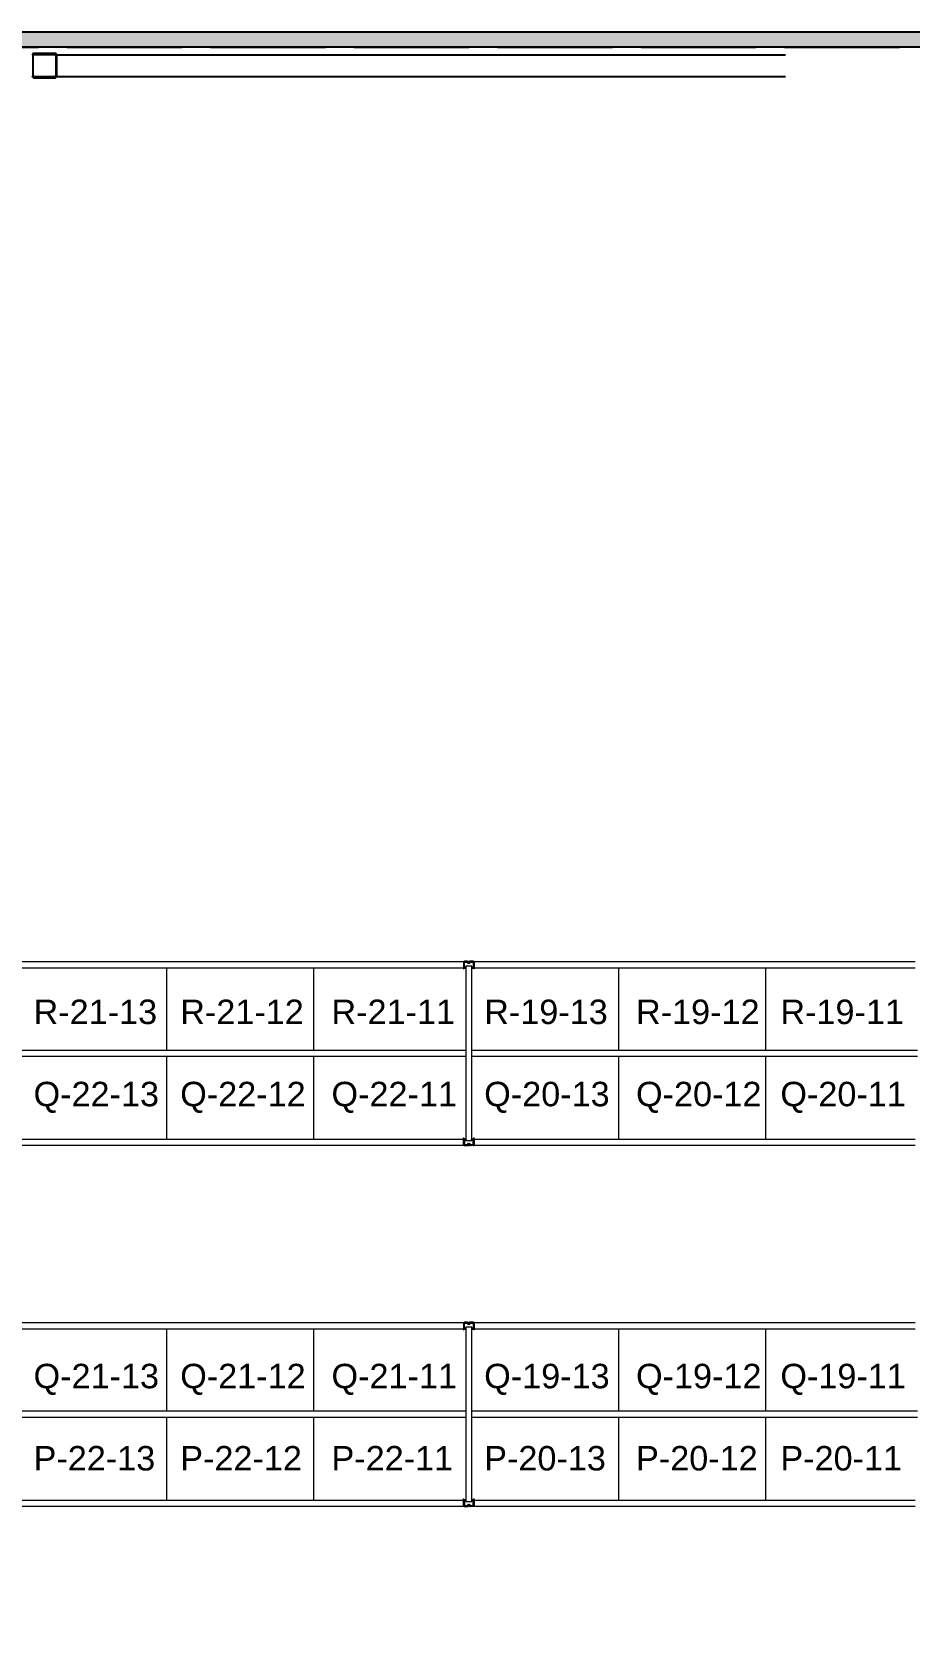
# Model space of a CAD drawing. Header units: inches. Extents: x 2743 to 10591, y -1604 to 5792.
# Drawn here: x 3129 to 3416, y 5121 to 5648 of the extents above; entities that cross this region are included whole.
import ezdxf

# ---------------------------------------------------------------- set-up
doc = ezdxf.new("R2010")
doc.units = ezdxf.units.IN
doc.header["$LTSCALE"] = 0.1875
doc.header["$MEASUREMENT"] = 0
doc.linetypes.add('CENTERX2', pattern=[101.6, 63.5, -12.7, 12.7, -12.7])
doc.linetypes.add('dash2', pattern=[500, 400, -100])
for name, color, linetype, lineweight in [('22 Dimension', 7, 'Continuous', 5), ('32 Echelle', 160, 'Continuous', 15), ('33 Poutre', 30, 'Continuous', 15)]:
    doc.layers.add(name, color=color, linetype=linetype, lineweight=lineweight)
for name, color, linetype in [('A-N-MUR-EXT', 5, 'Continuous'), ('A-N-MUR-INT', 3, 'Continuous'), ('A-N-STRUCTURE', 4, 'Continuous'), ('fill253', 253, 'Continuous'), ('S-N-ACIER', 4, 'Continuous')]:
    doc.layers.add(name, color=color, linetype=linetype)
doc.styles.add('arial', font='')
doc.styles.get('arial').set_extended_font_data('Arial')

msp = doc.modelspace()

# ---------------------------------------------------------------- hatches: boundary and pattern name
at = {"layer": '32 Echelle'}
for points in [[(3270.70882, 5341.81503), (3270.70882, 5342.00253), (3270.52132, 5342.00253)], [(3270.70882, 5341.81503), (3270.70882, 5342.00253), (3270.52132, 5342.00253)], [(3272.70882, 5341.81503), (3272.70882, 5342.00253), (3272.89632, 5342.00253)], [(3272.70882, 5341.81503), (3272.70882, 5342.00253), (3272.89632, 5342.00253)], [(3270.70882, 5286.19003), (3270.70882, 5286.00253), (3270.52132, 5286.00253)], [(3270.70882, 5286.19003), (3270.70882, 5286.00253), (3270.52132, 5286.00253)], [(3272.70882, 5286.19003), (3272.70882, 5286.00253), (3272.89632, 5286.00253)], [(3272.70882, 5286.19003), (3272.70882, 5286.00253), (3272.89632, 5286.00253)], [(3270.70882, 5223.81503), (3270.70882, 5224.00253), (3270.52132, 5224.00253)], [(3270.70882, 5223.81503), (3270.70882, 5224.00253), (3270.52132, 5224.00253)], [(3272.70882, 5223.81503), (3272.70882, 5224.00253), (3272.89632, 5224.00253)], [(3272.70882, 5223.81503), (3272.70882, 5224.00253), (3272.89632, 5224.00253)], [(3270.70882, 5168.19003), (3270.70882, 5168.00253), (3270.52132, 5168.00253)], [(3270.70882, 5168.19003), (3270.70882, 5168.00253), (3270.52132, 5168.00253)], [(3272.70882, 5168.19003), (3272.70882, 5168.00253), (3272.89632, 5168.00253)], [(3272.70882, 5168.19003), (3272.70882, 5168.00253), (3272.89632, 5168.00253)]]:
    msp.add_hatch(color=256, dxfattribs=at).paths.add_polyline_path(points)
at = {"layer": 'fill253'}
h = msp.add_hatch(color=7, dxfattribs=at)
h.dxf.hatch_style = 1
h.paths.add_polyline_path([(5517.44902, 4634.2983), (5512.52777, 4634.2983), (5512.54172, 4296.66232), (5517.46297, 4296.66232)])
h.paths.add_polyline_path([(5517.44903, 4881.11089), (5512.52778, 4881.11089), (5512.52778, 4775.21102), (5517.44903, 4775.21102)])
h.paths.add_polyline_path([(5517.44903, 5127.92329), (5512.52778, 5127.92329), (5512.52777, 5022.02362), (5517.44902, 5022.02362)])
h.paths.add_polyline_path([(4628.42938, 2943.29277), (4625.95018, 2938.37099), (5517.46297, 2938.37152), (5517.46297, 3130.36129), (5512.54172, 3130.36129), (5512.54172, 2943.29277)])
h.paths.add_polyline_path([(4200.50372, 2845.33593), (4208.49739, 2846.64062), (4193.49822, 2938.36282), (4192.72048, 2943.12545), (4184.51381, 2943.12545), (4185.25735, 2938.4929)])
h.paths.add_polyline_path([(4618.93272, 2938.2042), (4619.31197, 2936.00974), (4626.09389, 2937.11042), (4625.95018, 2938.37099), (4628.42938, 2943.29277), (4618.12265, 2943.29277)])
h.paths.add_polyline_path([(5517.46297, 5355.98239), (5512.54172, 5355.98239), (5512.52778, 5268.83602), (5517.44903, 5268.83602)])
h.paths.add_polyline_path([(2812.35741, 3123.02867), (2806.55239, 3125.08232), (2806.55239, 3123.83686), (2807.41263, 3123.50795), (2807.41906, 2938.2042), (3075.9398, 2938.37153), (3075.93335, 2943.29278), (2812.34031, 2943.12545)])
h.paths.add_polyline_path([(2807.41906, 3827.66882), (2812.34031, 3826.6441), (2812.34031, 4320.4792), (2807.41906, 4320.4792)])
h.paths.add_polyline_path([(5512.54172, 3862.52649), (5517.46297, 3862.52649), (5517.46297, 4254.42566), (5512.54172, 4254.42566)])
h.paths.add_polyline_path([(5512.5356, 3801.08425), (5517.45685, 3801.08425), (5517.46297, 3862.52649), (5512.54172, 3862.52649)])
h.paths.add_polyline_path([(5512.54172, 3656.9925), (5517.46297, 3656.9925), (5517.45685, 3765.06188), (5512.5356, 3765.06188)])
h.paths.add_polyline_path([(5512.53298, 3584.94295), (5517.45423, 3584.94295), (5517.46296, 3620.96895), (5512.54171, 3620.96895)])
h.paths.add_polyline_path([(5512.5391, 3512.89586), (5517.46035, 3512.89586), (5517.46066, 3548.92185), (5512.53941, 3548.92185)])
h.paths.add_polyline_path([(5512.5391, 3440.8512), (5517.46035, 3440.8512), (5517.46035, 3476.87475), (5512.5391, 3476.87475)])
h.paths.add_polyline_path([(4035.91549, 5642.91315), (4035.91549, 5647.83442), (2807.41263, 5647.83442), (2807.41906, 4361.46337), (2812.34031, 4361.46337), (2812.33388, 5642.91317)])
h.paths.add_polyline_path([(3118.18201, 2943.29277), (3118.18223, 2938.37152), (4185.31745, 2938.2042), (4184.51381, 2943.12545)])
h.paths.add_polyline_path([(4279.25656, 5642.88457), (4279.25657, 5647.80617), (4078.1514, 5647.83389), (4078.1514, 5642.91262)])
h.paths.add_polyline_path([(4872.5115, 5647.66709), (4872.5115, 5642.74584), (5512.54172, 5642.74584), (5512.54177, 5510.71941), (5517.46302, 5510.71941), (5517.46297, 5647.66709)])
h.paths.add_polyline_path([(5517.45593, 3260.73346), (5512.53008, 3260.73345), (5512.54172, 3172.43063), (5517.46297, 3172.43063)])
h.paths.add_polyline_path([(5512.53008, 3296.75701), (5517.45593, 3296.75699), (5517.45423, 3404.82765), (5512.53298, 3404.82765)])

# ---------------------------------------------------------------- linework, layer by layer
at = {"layer": '22 Dimension'}
for p, q in [((3173.08382, 5315.00253), (3173.08382, 5342.00253)), ((3221.08382, 5315.00253), (3221.08382, 5342.00253)), ((3320.70882, 5315.00253), (3320.70882, 5342.00253)), ((3368.70882, 5315.00253), (3368.70882, 5342.00253)), ((3270.70882, 5315.00253), (3125.08382, 5315.00253)), ((3270.70882, 5313.00253), (3125.08382, 5313.00253)), ((3173.08382, 5286.00253), (3173.08382, 5313.00253)), ((3221.08382, 5286.00253), (3221.08382, 5313.00253)), ((3418.33382, 5315.00253), (3272.70882, 5315.00253)), ((3418.33382, 5313.00253), (3272.70882, 5313.00253)), ((3320.70882, 5286.00253), (3320.70882, 5313.00253)), ((3368.70882, 5286.00253), (3368.70882, 5313.00253)), ((3173.08382, 5197.00253), (3173.08382, 5224.00253)), ((3221.08382, 5197.00253), (3221.08382, 5224.00253)), ((3320.70882, 5197.00253), (3320.70882, 5224.00253)), ((3368.70882, 5197.00253), (3368.70882, 5224.00253)), ((3270.70882, 5197.00253), (3125.08382, 5197.00253)), ((3270.70882, 5195.00253), (3125.08382, 5195.00253)), ((3173.08382, 5168.00253), (3173.08382, 5195.00253)), ((3221.08382, 5168.00253), (3221.08382, 5195.00253)), ((3418.33382, 5197.00253), (3272.70882, 5197.00253)), ((3418.33382, 5195.00253), (3272.70882, 5195.00253)), ((3320.70882, 5168.00253), (3320.70882, 5195.00253)), ((3368.70882, 5168.00253), (3368.70882, 5195.00253))]:
    msp.add_line(p, q, dxfattribs=at)
at = {"layer": '32 Echelle', "linetype": 'Continuous', "lineweight": 25}
for p, q in [((3270.08386, 5343.81878), (3270.08386, 5342.18628)), ((3270.08386, 5343.81878), (3270.08386, 5342.18628)), ((3270.17386, 5342.18628), (3270.17386, 5343.81878)), ((3270.17386, 5342.18628), (3270.17386, 5343.81878)), ((3271.19645, 5344.00253), (3270.26761, 5344.00253)), ((3271.19645, 5344.00253), (3270.26761, 5344.00253)), ((3270.26761, 5343.91253), (3271.19645, 5343.91253)), ((3270.26761, 5343.91253), (3271.19645, 5343.91253)), ((3270.68386, 5342.09253), (3270.26761, 5342.09253)), ((3270.68386, 5342.09253), (3270.26761, 5342.09253)), ((3270.26761, 5342.00253), (3270.68386, 5342.00253)), ((3270.26761, 5342.00253), (3270.68386, 5342.00253)), ((3270.68386, 5342.00253), (3270.68386, 5342.09253)), ((3270.68386, 5342.00253), (3270.68386, 5342.09253)), ((3271.2861, 5343.84619), (3271.33001, 5343.70256)), ((3271.2861, 5343.84619), (3271.33001, 5343.70256)), ((3271.41608, 5343.72887), (3271.37217, 5343.8725)), ((3271.41608, 5343.72887), (3271.37217, 5343.8725)), ((3271.9119, 5343.66253), (3271.50573, 5343.66253)), ((3271.9119, 5343.66253), (3271.50573, 5343.66253)), ((3271.50573, 5343.57253), (3271.9119, 5343.57253)), ((3271.50573, 5343.57253), (3271.9119, 5343.57253)), ((3272.04547, 5343.8725), (3272.00155, 5343.72887)), ((3272.04547, 5343.8725), (3272.00155, 5343.72887)), ((3272.08762, 5343.70256), (3272.13153, 5343.84619)), ((3272.08762, 5343.70256), (3272.13153, 5343.84619)), ((3273.15002, 5344.00253), (3272.22119, 5344.00253)), ((3273.15002, 5344.00253), (3272.22119, 5344.00253)), ((3272.22119, 5343.91253), (3273.15002, 5343.91253)), ((3272.22119, 5343.91253), (3273.15002, 5343.91253)), ((3273.15002, 5342.09253), (3272.73377, 5342.09253)), ((3272.73377, 5342.09253), (3272.73377, 5342.00253)), ((3273.15002, 5342.09253), (3272.73377, 5342.09253)), ((3272.73377, 5342.09253), (3272.73377, 5342.00253)), ((3272.73377, 5342.00253), (3273.15002, 5342.00253)), ((3272.73377, 5342.00253), (3273.15002, 5342.00253)), ((3273.24377, 5343.81878), (3273.24377, 5342.18628)), ((3273.24377, 5343.81878), (3273.24377, 5342.18628)), ((3273.33377, 5342.18628), (3273.33377, 5343.81878)), ((3273.33377, 5342.18628), (3273.33377, 5343.81878)), ((3270.08386, 5284.18628), (3270.08386, 5285.81878)), ((3270.08386, 5284.18628), (3270.08386, 5285.81878)), ((3270.17386, 5285.81878), (3270.17386, 5284.18628)), ((3270.17386, 5285.81878), (3270.17386, 5284.18628)), ((3270.26761, 5286.00253), (3270.68386, 5286.00253)), ((3270.26761, 5286.00253), (3270.68386, 5286.00253)), ((3270.68386, 5285.91253), (3270.26761, 5285.91253)), ((3270.68386, 5285.91253), (3270.26761, 5285.91253)), ((3270.26761, 5284.09253), (3271.19645, 5284.09253)), ((3270.26761, 5284.09253), (3271.19645, 5284.09253)), ((3271.19645, 5284.00253), (3270.26761, 5284.00253)), ((3271.19645, 5284.00253), (3270.26761, 5284.00253)), ((3270.68386, 5286.00253), (3270.68386, 5285.91253)), ((3270.68386, 5286.00253), (3270.68386, 5285.91253)), ((3271.2861, 5284.15887), (3271.33001, 5284.3025)), ((3271.2861, 5284.15887), (3271.33001, 5284.3025)), ((3271.41608, 5284.27619), (3271.37217, 5284.13256)), ((3271.41608, 5284.27619), (3271.37217, 5284.13256)), ((3271.50573, 5284.43253), (3271.9119, 5284.43253)), ((3271.50573, 5284.43253), (3271.9119, 5284.43253)), ((3271.9119, 5284.34253), (3271.50573, 5284.34253)), ((3271.9119, 5284.34253), (3271.50573, 5284.34253)), ((3272.04547, 5284.13256), (3272.00155, 5284.27619)), ((3272.04547, 5284.13256), (3272.00155, 5284.27619)), ((3272.08762, 5284.3025), (3272.13153, 5284.15887)), ((3272.08762, 5284.3025), (3272.13153, 5284.15887)), ((3272.22119, 5284.09253), (3273.15002, 5284.09253)), ((3272.22119, 5284.09253), (3273.15002, 5284.09253)), ((3273.15002, 5284.00253), (3272.22119, 5284.00253)), ((3273.15002, 5284.00253), (3272.22119, 5284.00253)), ((3272.73377, 5286.00253), (3273.15002, 5286.00253)), ((3272.73377, 5285.91253), (3272.73377, 5286.00253)), ((3272.73377, 5286.00253), (3273.15002, 5286.00253)), ((3272.73377, 5285.91253), (3272.73377, 5286.00253)), ((3273.15002, 5285.91253), (3272.73377, 5285.91253)), ((3273.15002, 5285.91253), (3272.73377, 5285.91253)), ((3273.24377, 5284.18628), (3273.24377, 5285.81878)), ((3273.24377, 5284.18628), (3273.24377, 5285.81878)), ((3273.33377, 5285.81878), (3273.33377, 5284.18628)), ((3273.33377, 5285.81878), (3273.33377, 5284.18628)), ((3270.08386, 5225.81878), (3270.08386, 5224.18628)), ((3270.08386, 5225.81878), (3270.08386, 5224.18628)), ((3270.17386, 5224.18628), (3270.17386, 5225.81878)), ((3270.17386, 5224.18628), (3270.17386, 5225.81878)), ((3271.19645, 5226.00253), (3270.26761, 5226.00253)), ((3271.19645, 5226.00253), (3270.26761, 5226.00253)), ((3270.26761, 5225.91253), (3271.19645, 5225.91253)), ((3270.26761, 5225.91253), (3271.19645, 5225.91253)), ((3270.68386, 5224.09253), (3270.26761, 5224.09253)), ((3270.68386, 5224.09253), (3270.26761, 5224.09253)), ((3270.26761, 5224.00253), (3270.68386, 5224.00253)), ((3270.26761, 5224.00253), (3270.68386, 5224.00253)), ((3270.68386, 5224.00253), (3270.68386, 5224.09253)), ((3270.68386, 5224.00253), (3270.68386, 5224.09253)), ((3271.2861, 5225.84619), (3271.33001, 5225.70256)), ((3271.2861, 5225.84619), (3271.33001, 5225.70256)), ((3271.41608, 5225.72887), (3271.37217, 5225.8725)), ((3271.41608, 5225.72887), (3271.37217, 5225.8725)), ((3271.9119, 5225.66253), (3271.50573, 5225.66253)), ((3271.9119, 5225.66253), (3271.50573, 5225.66253)), ((3271.50573, 5225.57253), (3271.9119, 5225.57253)), ((3271.50573, 5225.57253), (3271.9119, 5225.57253)), ((3272.04547, 5225.8725), (3272.00155, 5225.72887)), ((3272.04547, 5225.8725), (3272.00155, 5225.72887)), ((3272.08762, 5225.70256), (3272.13153, 5225.84619)), ((3272.08762, 5225.70256), (3272.13153, 5225.84619)), ((3273.15002, 5226.00253), (3272.22119, 5226.00253)), ((3273.15002, 5226.00253), (3272.22119, 5226.00253)), ((3272.22119, 5225.91253), (3273.15002, 5225.91253)), ((3272.22119, 5225.91253), (3273.15002, 5225.91253)), ((3273.15002, 5224.09253), (3272.73377, 5224.09253)), ((3272.73377, 5224.09253), (3272.73377, 5224.00253)), ((3273.15002, 5224.09253), (3272.73377, 5224.09253)), ((3272.73377, 5224.09253), (3272.73377, 5224.00253)), ((3272.73377, 5224.00253), (3273.15002, 5224.00253)), ((3272.73377, 5224.00253), (3273.15002, 5224.00253)), ((3273.24377, 5225.81878), (3273.24377, 5224.18628)), ((3273.24377, 5225.81878), (3273.24377, 5224.18628)), ((3273.33377, 5224.18628), (3273.33377, 5225.81878)), ((3273.33377, 5224.18628), (3273.33377, 5225.81878)), ((3270.08386, 5166.18628), (3270.08386, 5167.81878)), ((3270.08386, 5166.18628), (3270.08386, 5167.81878)), ((3270.17386, 5167.81878), (3270.17386, 5166.18628)), ((3270.17386, 5167.81878), (3270.17386, 5166.18628)), ((3270.26761, 5168.00253), (3270.68386, 5168.00253)), ((3270.26761, 5168.00253), (3270.68386, 5168.00253)), ((3270.68386, 5167.91253), (3270.26761, 5167.91253)), ((3270.68386, 5167.91253), (3270.26761, 5167.91253)), ((3270.26761, 5166.09253), (3271.19645, 5166.09253)), ((3270.26761, 5166.09253), (3271.19645, 5166.09253)), ((3271.19645, 5166.00253), (3270.26761, 5166.00253)), ((3271.19645, 5166.00253), (3270.26761, 5166.00253)), ((3270.68386, 5168.00253), (3270.68386, 5167.91253)), ((3270.68386, 5168.00253), (3270.68386, 5167.91253)), ((3271.2861, 5166.15887), (3271.33001, 5166.3025)), ((3271.2861, 5166.15887), (3271.33001, 5166.3025)), ((3271.41608, 5166.27619), (3271.37217, 5166.13256)), ((3271.41608, 5166.27619), (3271.37217, 5166.13256)), ((3271.50573, 5166.43253), (3271.9119, 5166.43253)), ((3271.50573, 5166.43253), (3271.9119, 5166.43253)), ((3271.9119, 5166.34253), (3271.50573, 5166.34253)), ((3271.9119, 5166.34253), (3271.50573, 5166.34253)), ((3272.04547, 5166.13256), (3272.00155, 5166.27619)), ((3272.04547, 5166.13256), (3272.00155, 5166.27619)), ((3272.08762, 5166.3025), (3272.13153, 5166.15887)), ((3272.08762, 5166.3025), (3272.13153, 5166.15887)), ((3272.22119, 5166.09253), (3273.15002, 5166.09253)), ((3272.22119, 5166.09253), (3273.15002, 5166.09253)), ((3273.15002, 5166.00253), (3272.22119, 5166.00253)), ((3273.15002, 5166.00253), (3272.22119, 5166.00253)), ((3272.73377, 5168.00253), (3273.15002, 5168.00253)), ((3272.73377, 5167.91253), (3272.73377, 5168.00253)), ((3272.73377, 5168.00253), (3273.15002, 5168.00253)), ((3272.73377, 5167.91253), (3272.73377, 5168.00253)), ((3273.15002, 5167.91253), (3272.73377, 5167.91253)), ((3273.15002, 5167.91253), (3272.73377, 5167.91253)), ((3273.24377, 5166.18628), (3273.24377, 5167.81878)), ((3273.24377, 5166.18628), (3273.24377, 5167.81878)), ((3273.33377, 5167.81878), (3273.33377, 5166.18628)), ((3273.33377, 5167.81878), (3273.33377, 5166.18628))]:
    msp.add_line(p, q, dxfattribs=at)
at = {"layer": '32 Echelle'}
for p, q in [((3270.70882, 5342.00253), (3270.52132, 5342.00253)), ((3270.70882, 5341.81503), (3270.52132, 5342.00253)), ((3270.70882, 5342.00253), (3270.52132, 5342.00253)), ((3270.70882, 5341.81503), (3270.52132, 5342.00253)), ((3272.70882, 5342.50253), (3270.70882, 5342.50253)), ((3270.70882, 5342.50253), (3270.70882, 5285.50253)), ((3272.70882, 5342.50253), (3270.70882, 5342.50253)), ((3270.70882, 5342.50253), (3270.70882, 5285.50253)), ((3270.70882, 5341.81503), (3270.70882, 5342.00253)), ((3270.70882, 5341.81503), (3270.70882, 5342.00253)), ((3272.70882, 5285.50253), (3272.70882, 5342.50253)), ((3272.70882, 5285.50253), (3272.70882, 5342.50253)), ((3272.70882, 5342.00253), (3272.89632, 5342.00253)), ((3272.70882, 5341.81503), (3272.70882, 5342.00253)), ((3272.70882, 5341.81503), (3272.89632, 5342.00253)), ((3272.70882, 5342.00253), (3272.89632, 5342.00253)), ((3272.70882, 5341.81503), (3272.70882, 5342.00253)), ((3272.70882, 5341.81503), (3272.89632, 5342.00253)), ((3270.70882, 5286.19003), (3270.52132, 5286.00253)), ((3270.70882, 5286.19003), (3270.52132, 5286.00253)), ((3270.70882, 5286.00253), (3270.52132, 5286.00253)), ((3270.70882, 5286.00253), (3270.52132, 5286.00253)), ((3270.70882, 5286.19003), (3270.70882, 5286.00253)), ((3270.70882, 5286.19003), (3270.70882, 5286.00253)), ((3270.70882, 5285.50253), (3272.70882, 5285.50253)), ((3270.70882, 5285.50253), (3272.70882, 5285.50253)), ((3272.70882, 5286.19003), (3272.70882, 5286.00253)), ((3272.70882, 5286.19003), (3272.89632, 5286.00253)), ((3272.70882, 5286.19003), (3272.70882, 5286.00253)), ((3272.70882, 5286.19003), (3272.89632, 5286.00253)), ((3272.70882, 5286.00253), (3272.89632, 5286.00253)), ((3272.70882, 5286.00253), (3272.89632, 5286.00253)), ((3270.70882, 5224.00253), (3270.52132, 5224.00253)), ((3270.70882, 5223.81503), (3270.52132, 5224.00253)), ((3270.70882, 5224.00253), (3270.52132, 5224.00253)), ((3270.70882, 5223.81503), (3270.52132, 5224.00253)), ((3272.70882, 5224.50253), (3270.70882, 5224.50253)), ((3270.70882, 5224.50253), (3270.70882, 5167.50253)), ((3272.70882, 5224.50253), (3270.70882, 5224.50253)), ((3270.70882, 5224.50253), (3270.70882, 5167.50253)), ((3270.70882, 5223.81503), (3270.70882, 5224.00253)), ((3270.70882, 5223.81503), (3270.70882, 5224.00253)), ((3272.70882, 5167.50253), (3272.70882, 5224.50253)), ((3272.70882, 5167.50253), (3272.70882, 5224.50253)), ((3272.70882, 5224.00253), (3272.89632, 5224.00253)), ((3272.70882, 5223.81503), (3272.70882, 5224.00253)), ((3272.70882, 5223.81503), (3272.89632, 5224.00253)), ((3272.70882, 5224.00253), (3272.89632, 5224.00253)), ((3272.70882, 5223.81503), (3272.70882, 5224.00253)), ((3272.70882, 5223.81503), (3272.89632, 5224.00253)), ((3270.70882, 5168.19003), (3270.52132, 5168.00253)), ((3270.70882, 5168.19003), (3270.52132, 5168.00253)), ((3270.70882, 5168.19003), (3270.70882, 5168.00253)), ((3270.70882, 5168.19003), (3270.70882, 5168.00253)), ((3272.70882, 5168.19003), (3272.70882, 5168.00253)), ((3272.70882, 5168.19003), (3272.89632, 5168.00253)), ((3272.70882, 5168.19003), (3272.70882, 5168.00253)), ((3272.70882, 5168.19003), (3272.89632, 5168.00253)), ((3270.70882, 5168.00253), (3270.52132, 5168.00253)), ((3270.70882, 5168.00253), (3270.52132, 5168.00253)), ((3270.70882, 5167.50253), (3272.70882, 5167.50253)), ((3270.70882, 5167.50253), (3272.70882, 5167.50253)), ((3272.70882, 5168.00253), (3272.89632, 5168.00253)), ((3272.70882, 5168.00253), (3272.89632, 5168.00253))]:
    msp.add_line(p, q, dxfattribs=at)
at = {"layer": '32 Echelle', "linetype": 'Continuous', "lineweight": 25}
for centre, radius, start, end in [((3270.26761, 5343.81878), 0.18375, 90, 180), ((3270.26761, 5343.81878), 0.18375, 90, 180), ((3270.26761, 5342.18628), 0.18375, 180, 270), ((3270.26761, 5342.18628), 0.18375, 180, 270), ((3270.26761, 5343.81878), 0.09375, 90, 180), ((3270.26761, 5343.81878), 0.09375, 90, 180), ((3270.26761, 5342.18628), 0.09375, 180, 270), ((3270.26761, 5342.18628), 0.09375, 180, 270), ((3271.19645, 5343.81878), 0.18375, 17, 90), ((3271.19645, 5343.81878), 0.18375, 17, 90), ((3271.19645, 5343.81878), 0.09375, 17, 90), ((3271.19645, 5343.81878), 0.09375, 17, 90), ((3271.50573, 5343.75628), 0.18375, 197, 270), ((3271.50573, 5343.75628), 0.18375, 197, 270), ((3271.50573, 5343.75628), 0.09375, 197, 270), ((3271.50573, 5343.75628), 0.09375, 197, 270), ((3271.9119, 5343.75628), 0.09375, 270, 343), ((3271.9119, 5343.75628), 0.09375, 270, 343), ((3271.9119, 5343.75628), 0.18375, 270, 343), ((3271.9119, 5343.75628), 0.18375, 270, 343), ((3272.22119, 5343.81878), 0.18375, 90, 163), ((3272.22119, 5343.81878), 0.18375, 90, 163), ((3272.22119, 5343.81878), 0.09375, 90, 163), ((3272.22119, 5343.81878), 0.09375, 90, 163), ((3273.15002, 5343.81878), 0.18375, 0, 90), ((3273.15002, 5343.81878), 0.18375, 0, 90), ((3273.15002, 5343.81878), 0.09375, 0, 90), ((3273.15002, 5343.81878), 0.09375, 0, 90), ((3273.15002, 5342.18628), 0.09375, 270, 0), ((3273.15002, 5342.18628), 0.18375, 270, 0), ((3273.15002, 5342.18628), 0.09375, 270, 0), ((3273.15002, 5342.18628), 0.18375, 270, 0), ((3270.26761, 5285.81878), 0.18375, 90, 180), ((3270.26761, 5285.81878), 0.18375, 90, 180), ((3270.26761, 5284.18628), 0.18375, 180, 270), ((3270.26761, 5284.18628), 0.18375, 180, 270), ((3270.26761, 5285.81878), 0.09375, 90, 180), ((3270.26761, 5285.81878), 0.09375, 90, 180), ((3270.26761, 5284.18628), 0.09375, 180, 270), ((3270.26761, 5284.18628), 0.09375, 180, 270), ((3271.19645, 5284.18628), 0.09375, 270, 343), ((3271.19645, 5284.18628), 0.09375, 270, 343), ((3271.19645, 5284.18628), 0.18375, 270, 343), ((3271.19645, 5284.18628), 0.18375, 270, 343), ((3271.50573, 5284.24878), 0.18375, 90, 163), ((3271.50573, 5284.24878), 0.18375, 90, 163), ((3271.50573, 5284.24878), 0.09375, 90, 163), ((3271.50573, 5284.24878), 0.09375, 90, 163), ((3271.9119, 5284.24878), 0.18375, 17, 90), ((3271.9119, 5284.24878), 0.18375, 17, 90), ((3271.9119, 5284.24878), 0.09375, 17, 90), ((3271.9119, 5284.24878), 0.09375, 17, 90), ((3272.22119, 5284.18628), 0.18375, 197, 270), ((3272.22119, 5284.18628), 0.18375, 197, 270), ((3272.22119, 5284.18628), 0.09375, 197, 270), ((3272.22119, 5284.18628), 0.09375, 197, 270), ((3273.15002, 5285.81878), 0.18375, 0, 90), ((3273.15002, 5285.81878), 0.18375, 0, 90), ((3273.15002, 5285.81878), 0.09375, 0, 90), ((3273.15002, 5285.81878), 0.09375, 0, 90), ((3273.15002, 5284.18628), 0.09375, 270, 0), ((3273.15002, 5284.18628), 0.18375, 270, 0), ((3273.15002, 5284.18628), 0.09375, 270, 0), ((3273.15002, 5284.18628), 0.18375, 270, 0), ((3270.26761, 5225.81878), 0.18375, 90, 180), ((3270.26761, 5225.81878), 0.18375, 90, 180), ((3270.26761, 5224.18628), 0.18375, 180, 270), ((3270.26761, 5224.18628), 0.18375, 180, 270), ((3270.26761, 5225.81878), 0.09375, 90, 180), ((3270.26761, 5225.81878), 0.09375, 90, 180), ((3270.26761, 5224.18628), 0.09375, 180, 270), ((3270.26761, 5224.18628), 0.09375, 180, 270), ((3271.19645, 5225.81878), 0.18375, 17, 90), ((3271.19645, 5225.81878), 0.18375, 17, 90), ((3271.19645, 5225.81878), 0.09375, 17, 90), ((3271.19645, 5225.81878), 0.09375, 17, 90), ((3271.50573, 5225.75628), 0.18375, 197, 270), ((3271.50573, 5225.75628), 0.18375, 197, 270), ((3271.50573, 5225.75628), 0.09375, 197, 270), ((3271.50573, 5225.75628), 0.09375, 197, 270), ((3271.9119, 5225.75628), 0.09375, 270, 343), ((3271.9119, 5225.75628), 0.09375, 270, 343), ((3271.9119, 5225.75628), 0.18375, 270, 343), ((3271.9119, 5225.75628), 0.18375, 270, 343), ((3272.22119, 5225.81878), 0.18375, 90, 163), ((3272.22119, 5225.81878), 0.18375, 90, 163), ((3272.22119, 5225.81878), 0.09375, 90, 163), ((3272.22119, 5225.81878), 0.09375, 90, 163), ((3273.15002, 5225.81878), 0.18375, 0, 90), ((3273.15002, 5225.81878), 0.18375, 0, 90), ((3273.15002, 5225.81878), 0.09375, 0, 90), ((3273.15002, 5225.81878), 0.09375, 0, 90), ((3273.15002, 5224.18628), 0.09375, 270, 0), ((3273.15002, 5224.18628), 0.18375, 270, 0), ((3273.15002, 5224.18628), 0.09375, 270, 0), ((3273.15002, 5224.18628), 0.18375, 270, 0), ((3270.26761, 5167.81878), 0.18375, 90, 180), ((3270.26761, 5167.81878), 0.18375, 90, 180), ((3270.26761, 5166.18628), 0.18375, 180, 270), ((3270.26761, 5166.18628), 0.18375, 180, 270), ((3270.26761, 5167.81878), 0.09375, 90, 180), ((3270.26761, 5167.81878), 0.09375, 90, 180), ((3270.26761, 5166.18628), 0.09375, 180, 270), ((3270.26761, 5166.18628), 0.09375, 180, 270), ((3271.19645, 5166.18628), 0.09375, 270, 343), ((3271.19645, 5166.18628), 0.09375, 270, 343), ((3271.19645, 5166.18628), 0.18375, 270, 343), ((3271.19645, 5166.18628), 0.18375, 270, 343), ((3271.50573, 5166.24878), 0.18375, 90, 163), ((3271.50573, 5166.24878), 0.18375, 90, 163), ((3271.50573, 5166.24878), 0.09375, 90, 163), ((3271.50573, 5166.24878), 0.09375, 90, 163), ((3271.9119, 5166.24878), 0.18375, 17, 90), ((3271.9119, 5166.24878), 0.18375, 17, 90), ((3271.9119, 5166.24878), 0.09375, 17, 90), ((3271.9119, 5166.24878), 0.09375, 17, 90), ((3272.22119, 5166.18628), 0.18375, 197, 270), ((3272.22119, 5166.18628), 0.18375, 197, 270), ((3272.22119, 5166.18628), 0.09375, 197, 270), ((3272.22119, 5166.18628), 0.09375, 197, 270), ((3273.15002, 5167.81878), 0.18375, 0, 90), ((3273.15002, 5167.81878), 0.18375, 0, 90), ((3273.15002, 5167.81878), 0.09375, 0, 90), ((3273.15002, 5167.81878), 0.09375, 0, 90), ((3273.15002, 5166.18628), 0.09375, 270, 0), ((3273.15002, 5166.18628), 0.18375, 270, 0), ((3273.15002, 5166.18628), 0.09375, 270, 0), ((3273.15002, 5166.18628), 0.18375, 270, 0)]:
    msp.add_arc(centre, radius, start, end, dxfattribs=at)
at = {"layer": '33 Poutre'}
for p, q in [((3125.83382, 5344.00253), (3269.95882, 5344.00253)), ((3125.83382, 5342.00253), (3269.95882, 5342.00253)), ((3269.95882, 5344.00253), (3269.95882, 5342.00253)), ((3269.95882, 5343.87753), (3269.95882, 5341.62153)), ((3270.07782, 5343.87753), (3270.07782, 5341.62153)), ((3270.20282, 5344.12153), (3271.46482, 5344.12153)), ((3271.46482, 5344.00253), (3270.20282, 5344.00253)), ((3271.58982, 5343.66253), (3271.58982, 5343.87753)), ((3271.58982, 5343.66253), (3271.70882, 5343.66253)), ((3271.70882, 5343.66253), (3271.70882, 5343.87753)), ((3271.70882, 5343.66253), (3271.70882, 5343.87753)), ((3271.82782, 5343.66253), (3271.70882, 5343.66253)), ((3271.82782, 5343.66253), (3271.82782, 5343.87753)), ((3273.21482, 5344.12153), (3271.95282, 5344.12153)), ((3271.95282, 5344.00253), (3273.21482, 5344.00253)), ((3273.33982, 5343.87753), (3273.33982, 5341.62153)), ((3273.45882, 5344.00253), (3417.58382, 5344.00253)), ((3273.45882, 5344.00253), (3273.45882, 5342.00253)), ((3273.45882, 5343.87753), (3273.45882, 5341.62153)), ((3273.45882, 5342.00253), (3417.58382, 5342.00253)), ((3269.95882, 5341.62153), (3270.07782, 5341.62153)), ((3273.45882, 5341.62153), (3273.33982, 5341.62153)), ((3125.83382, 5286.00253), (3269.95882, 5286.00253)), ((3125.83382, 5284.00253), (3269.95882, 5284.00253)), ((3269.95882, 5284.12753), (3269.95882, 5286.38353)), ((3269.95882, 5286.38353), (3270.07782, 5286.38353)), ((3269.95882, 5284.00253), (3269.95882, 5286.00253)), ((3270.07782, 5284.12753), (3270.07782, 5286.38353)), ((3271.46482, 5284.00253), (3270.20282, 5284.00253)), ((3271.58982, 5284.34253), (3271.58982, 5284.12753)), ((3271.58982, 5284.34253), (3271.70882, 5284.34253)), ((3271.70882, 5284.34253), (3271.70882, 5284.12753)), ((3271.70882, 5284.34253), (3271.70882, 5284.12753)), ((3271.82782, 5284.34253), (3271.70882, 5284.34253)), ((3271.82782, 5284.34253), (3271.82782, 5284.12753)), ((3271.95282, 5284.00253), (3273.21482, 5284.00253)), ((3273.45882, 5286.38353), (3273.33982, 5286.38353)), ((3273.33982, 5284.12753), (3273.33982, 5286.38353)), ((3273.45882, 5284.12753), (3273.45882, 5286.38353)), ((3273.45882, 5286.00253), (3417.58382, 5286.00253)), ((3273.45882, 5284.00253), (3273.45882, 5286.00253)), ((3273.45882, 5284.00253), (3417.58382, 5284.00253)), ((3270.20282, 5283.88353), (3271.46482, 5283.88353)), ((3273.21482, 5283.88353), (3271.95282, 5283.88353)), ((3270.20282, 5226.12153), (3271.46482, 5226.12153)), ((3273.21482, 5226.12153), (3271.95282, 5226.12153)), ((3125.83382, 5226.00253), (3269.95882, 5226.00253)), ((3125.83382, 5224.00253), (3269.95882, 5224.00253)), ((3269.95882, 5226.00253), (3269.95882, 5224.00253)), ((3269.95882, 5225.87753), (3269.95882, 5223.62153)), ((3269.95882, 5223.62153), (3270.07782, 5223.62153)), ((3270.07782, 5225.87753), (3270.07782, 5223.62153)), ((3271.46482, 5226.00253), (3270.20282, 5226.00253)), ((3271.58982, 5225.66253), (3271.58982, 5225.87753)), ((3271.58982, 5225.66253), (3271.70882, 5225.66253)), ((3271.70882, 5225.66253), (3271.70882, 5225.87753)), ((3271.70882, 5225.66253), (3271.70882, 5225.87753)), ((3271.82782, 5225.66253), (3271.70882, 5225.66253)), ((3271.82782, 5225.66253), (3271.82782, 5225.87753)), ((3271.95282, 5226.00253), (3273.21482, 5226.00253)), ((3273.33982, 5225.87753), (3273.33982, 5223.62153)), ((3273.45882, 5223.62153), (3273.33982, 5223.62153)), ((3273.45882, 5226.00253), (3417.58382, 5226.00253)), ((3273.45882, 5226.00253), (3273.45882, 5224.00253)), ((3273.45882, 5225.87753), (3273.45882, 5223.62153)), ((3273.45882, 5224.00253), (3417.58382, 5224.00253)), ((3269.95882, 5166.12753), (3269.95882, 5168.38353)), ((3269.95882, 5168.38353), (3270.07782, 5168.38353)), ((3270.07782, 5166.12753), (3270.07782, 5168.38353)), ((3273.45882, 5168.38353), (3273.33982, 5168.38353)), ((3273.33982, 5166.12753), (3273.33982, 5168.38353)), ((3273.45882, 5166.12753), (3273.45882, 5168.38353)), ((3125.83382, 5168.00253), (3269.95882, 5168.00253)), ((3125.83382, 5166.00253), (3269.95882, 5166.00253)), ((3269.95882, 5166.00253), (3269.95882, 5168.00253)), ((3271.46482, 5166.00253), (3270.20282, 5166.00253)), ((3270.20282, 5165.88353), (3271.46482, 5165.88353)), ((3271.58982, 5166.34253), (3271.58982, 5166.12753)), ((3271.58982, 5166.34253), (3271.70882, 5166.34253)), ((3271.70882, 5166.34253), (3271.70882, 5166.12753)), ((3271.70882, 5166.34253), (3271.70882, 5166.12753)), ((3271.82782, 5166.34253), (3271.70882, 5166.34253)), ((3271.82782, 5166.34253), (3271.82782, 5166.12753)), ((3271.95282, 5166.00253), (3273.21482, 5166.00253)), ((3273.21482, 5165.88353), (3271.95282, 5165.88353)), ((3273.45882, 5168.00253), (3417.58382, 5168.00253)), ((3273.45882, 5166.00253), (3273.45882, 5168.00253)), ((3273.45882, 5166.00253), (3417.58382, 5166.00253))]:
    msp.add_line(p, q, dxfattribs=at)
for centre, radius, start, end in [((3270.20282, 5343.87753), 0.244, 90, 180), ((3270.20282, 5343.87753), 0.125, 90, 180), ((3271.46482, 5343.87753), 0.244, 0, 90), ((3271.46482, 5343.87753), 0.125, 0, 90), ((3271.95282, 5343.87753), 0.244, 90, 180), ((3271.95282, 5343.87753), 0.125, 90, 180), ((3273.21482, 5343.87753), 0.244, 0, 90), ((3273.21482, 5343.87753), 0.125, 0, 90), ((3270.20282, 5284.12753), 0.244, 180, 270), ((3270.20282, 5284.12753), 0.125, 180, 270), ((3271.46482, 5284.12753), 0.125, 270, 0), ((3271.46482, 5284.12753), 0.244, 270, 0), ((3271.95282, 5284.12753), 0.244, 180, 270), ((3271.95282, 5284.12753), 0.125, 180, 270), ((3273.21482, 5284.12753), 0.244, 270, 0), ((3273.21482, 5284.12753), 0.125, 270, 0), ((3270.20282, 5225.87753), 0.244, 90, 180), ((3271.46482, 5225.87753), 0.244, 0, 90), ((3271.95282, 5225.87753), 0.244, 90, 180), ((3273.21482, 5225.87753), 0.244, 0, 90), ((3270.20282, 5225.87753), 0.125, 90, 180), ((3271.46482, 5225.87753), 0.125, 0, 90), ((3271.95282, 5225.87753), 0.125, 90, 180), ((3273.21482, 5225.87753), 0.125, 0, 90), ((3270.20282, 5166.12753), 0.244, 180, 270), ((3270.20282, 5166.12753), 0.125, 180, 270), ((3271.46482, 5166.12753), 0.125, 270, 0), ((3271.46482, 5166.12753), 0.244, 270, 0), ((3271.95282, 5166.12753), 0.244, 180, 270), ((3271.95282, 5166.12753), 0.125, 180, 270), ((3273.21482, 5166.12753), 0.244, 270, 0), ((3273.21482, 5166.12753), 0.125, 270, 0)]:
    msp.add_arc(centre, radius, start, end, dxfattribs=at)
at = {"layer": 'A-N-MUR-EXT', "color": 7}
msp.add_line((4035.91549, 5647.83442), (2807.41263, 5647.83442), dxfattribs=at)
at = {"layer": 'A-N-MUR-INT', "color": 7}
msp.add_line((4027.61575, 5642.91317), (2812.33388, 5642.91317), dxfattribs=at)
at = {"layer": 'A-N-STRUCTURE', "color": 7, "linetype": 'dash2', "ltscale": 0.5}
msp.add_line((2812.36144, 5642.97013), (4279.25013, 5642.97013), dxfattribs=at)
at = {"layer": 'S-N-ACIER', "color": 7}
for p, q in [((3129.39606, 5633.53917), (3129.39606, 5640.28719)), ((3136.45707, 5640.91317), (3129.70905, 5640.91317)), ((3129.70905, 5640.60018), (3136.45707, 5640.60018)), ((3136.77006, 5640.28719), (3136.77006, 5633.53917)), ((3137.08305, 5633.53917), (3137.08305, 5640.28719)), ((3136.45707, 5633.22618), (3129.70905, 5633.22618)), ((3129.70905, 5632.91319), (3136.45707, 5632.91319))]:
    msp.add_line(p, q, dxfattribs=at)
at = {"layer": 'S-N-ACIER', "color": 7, "linetype": 'CENTERX2', "ltscale": 20}
for p, q in [((3137.08305, 5640.41711), (3443.83226, 5640.41711)), ((3137.08305, 5633.40925), (3443.83226, 5633.40925))]:
    msp.add_line(p, q, dxfattribs=at)
at = {"layer": 'S-N-ACIER', "color": 7}
for centre, radius, start, end in [((3129.70905, 5640.28719), 0.62598, 90, 180), ((3129.70905, 5640.28719), 0.31299, 90, 180), ((3136.45707, 5640.28719), 0.62598, 0, 90), ((3136.45707, 5640.28719), 0.31299, 0, 90), ((3129.70905, 5633.53917), 0.62598, 180, 270), ((3129.70905, 5633.53917), 0.31299, 180, 270), ((3136.45707, 5633.53917), 0.62598, 270, 0), ((3136.45707, 5633.53917), 0.31299, 270, 0)]:
    msp.add_arc(centre, radius, start, end, dxfattribs=at)

# ---------------------------------------------------------------- texts
at = {"layer": '22 Dimension', "char_height": 8, "attachment_point": 1, "style": 'arial'}
for s, insert in [('{\\fArial Unicode MS|b0|i0|c0|p2;\\C8;R-21-13}', (3129.50758, 5331.59694)), ('{\\fArial Unicode MS|b0|i0|c0|p2;\\C8;R-21-12}', (3177.42095, 5331.59694)), ('{\\fArial Unicode MS|b0|i0|c0|p2;\\C8;R-21-11}', (3226.83748, 5331.59694)), ('{\\fArial Unicode MS|b0|i0|c0|p2;\\C8;R-19-13}', (3276.72746, 5331.59694)), ('{\\fArial Unicode MS|b0|i0|c0|p2;\\C8;R-19-12}', (3326.3319, 5331.59694)), ('{\\fArial Unicode MS|b0|i0|c0|p2;\\C8;R-19-11}', (3373.49369, 5331.59694)), ('{\\fArial Unicode MS|b0|i0|c0|p2;\\C8;Q-22-13}', (3129.50758, 5304.7244)), ('{\\fArial Unicode MS|b0|i0|c0|p2;\\C8;Q-22-12}', (3177.42095, 5304.7244)), ('{\\fArial Unicode MS|b0|i0|c0|p2;\\C8;Q-22-11}', (3226.83748, 5304.7244)), ('{\\fArial Unicode MS|b0|i0|c0|p2;\\C8;Q-20-13}', (3276.72746, 5304.7244)), ('{\\fArial Unicode MS|b0|i0|c0|p2;\\C8;Q-20-12}', (3326.3319, 5304.7244)), ('{\\fArial Unicode MS|b0|i0|c0|p2;\\C8;Q-20-11}', (3373.49369, 5304.7244)), ('{\\fArial Unicode MS|b0|i0|c0|p2;\\C8;Q-21-13}', (3129.50758, 5212.53699)), ('{\\fArial Unicode MS|b0|i0|c0|p2;\\C8;Q-21-12}', (3177.42095, 5212.53699)), ('{\\fArial Unicode MS|b0|i0|c0|p2;\\C8;Q-21-11}', (3226.83748, 5212.53699)), ('{\\fArial Unicode MS|b0|i0|c0|p2;\\C8;Q-19-13}', (3276.72746, 5212.53699)), ('{\\fArial Unicode MS|b0|i0|c0|p2;\\C8;Q-19-12}', (3326.3319, 5212.53699)), ('{\\fArial Unicode MS|b0|i0|c0|p2;\\C8;Q-19-11}', (3373.49369, 5212.53699)), ('{\\fArial Unicode MS|b0|i0|c0|p2;\\C8;P-22-13}', (3129.50758, 5185.66445)), ('{\\fArial Unicode MS|b0|i0|c0|p2;\\C8;P-22-12}', (3177.42095, 5185.66445)), ('{\\fArial Unicode MS|b0|i0|c0|p2;\\C8;P-22-11}', (3226.83748, 5185.66445)), ('{\\fArial Unicode MS|b0|i0|c0|p2;\\C8;P-20-13}', (3276.72746, 5185.66445)), ('{\\fArial Unicode MS|b0|i0|c0|p2;\\C8;P-20-12}', (3326.3319, 5185.66445)), ('{\\fArial Unicode MS|b0|i0|c0|p2;\\C8;P-20-11}', (3373.49369, 5185.66445))]:
    msp.add_mtext_dynamic_manual_height_columns(s, width=68.8901007, gutter_width=5, heights=[0], dxfattribs=dict(at, insert=insert))

doc.saveas('drawing.dxf')
